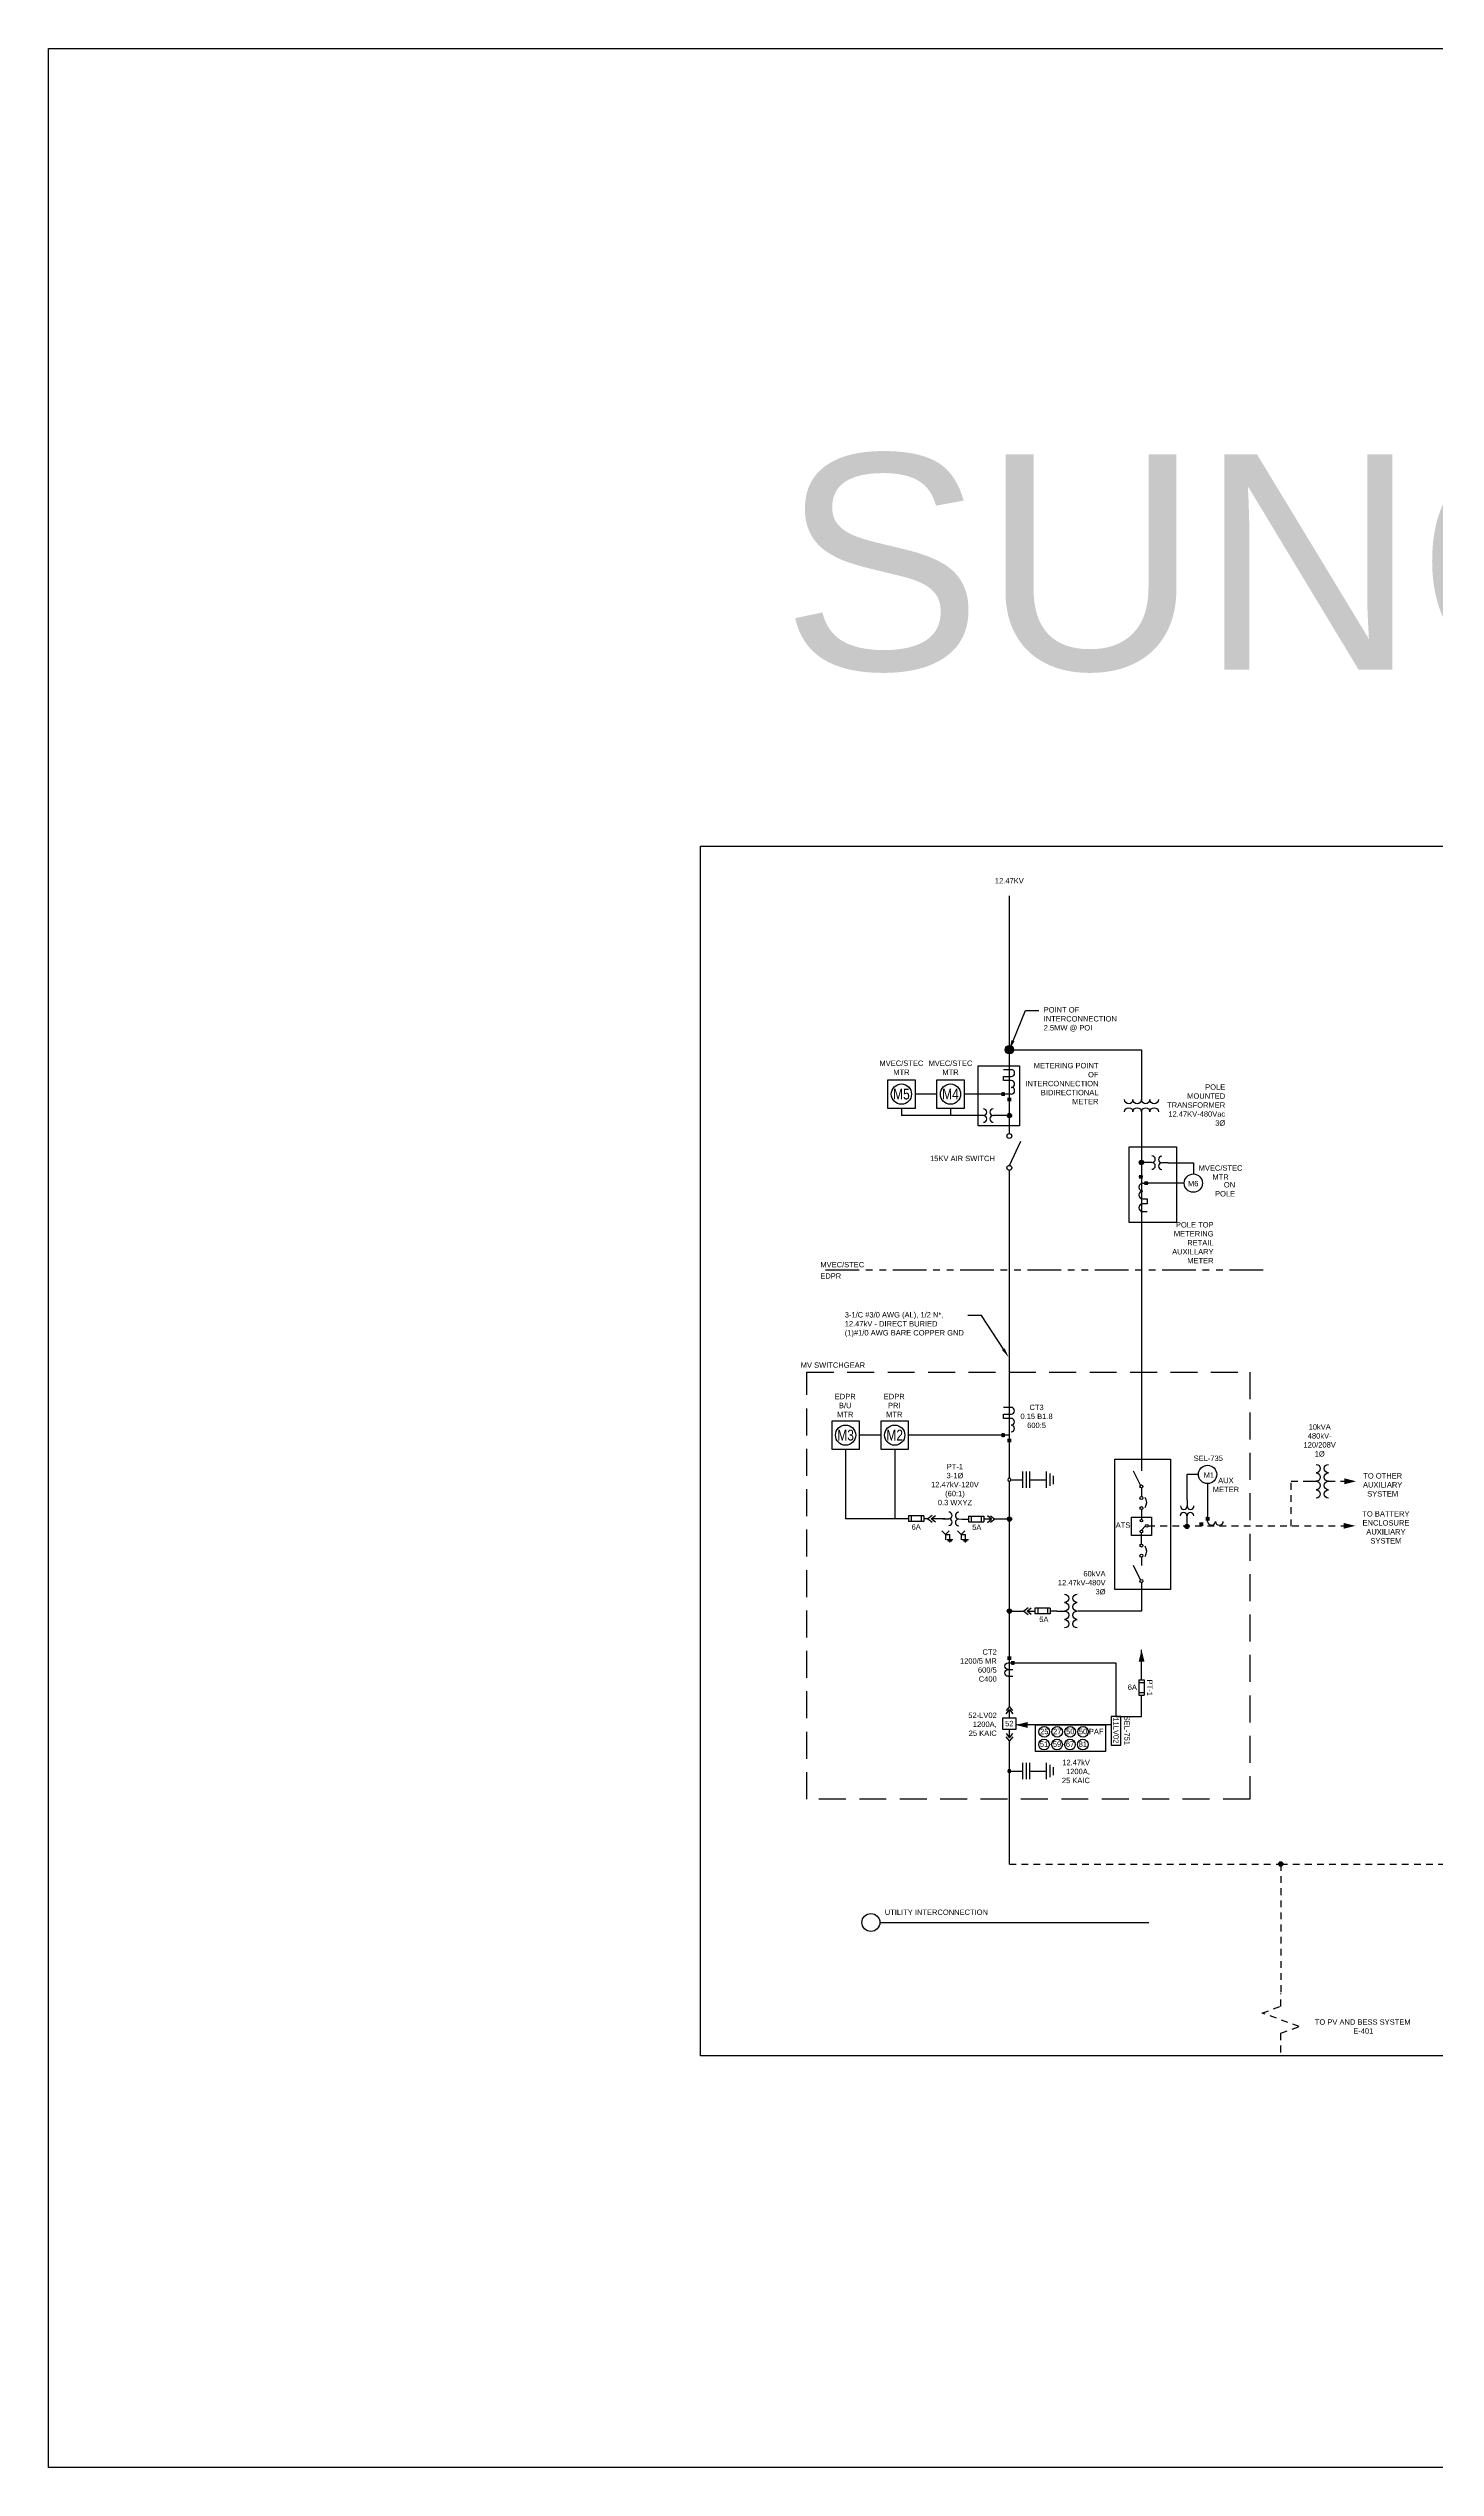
# Model space of a CAD drawing. Extents: x -18 to 267, y -48 to 249.
# Drawn here: x 58.6 to 84.35, y -8.99 to 35.91 of the extents above; entities that cross this region are included whole.
import ezdxf
from ezdxf import colors
from ezdxf.entities.mleader import LeaderData, LeaderLine
from ezdxf.enums import TextEntityAlignment as Align
from ezdxf.math import Vec2, Vec3

# ---------------------------------------------------------------- set-up
doc = ezdxf.new("R2010")
doc.units = 0
doc.header["$MEASUREMENT"] = 0
for name, pattern in [('DASHED', [0.75, 0.5, -0.25]), ('DASHED2', [0.375, 0.25, -0.125]), ('PHANTOM2', [1.25, 0.625, -0.125, 0.125, -0.125, 0.125, -0.125])]:
    doc.linetypes.add(name, pattern=pattern)
doc.layers.add('A-ANNO-NOTE', color=131, linetype='Continuous', lineweight=30)
for name, color, linetype in [('DETL-LTLN', 5, 'Continuous'), ('DETL-MDLN', 4, 'Continuous'), ('DETL-VHVLN', 6, 'Continuous'), ('E-1LIN', 4, 'Continuous'), ('E-1LIN-PRIMARY-HIGH', 249, 'Continuous'), ('E-1LIN-PRIMARY-HIGH-CONTROLES', 241, 'Continuous'), ('E-1LIN-PRIMARY-HIGH-EQPM', 243, 'Continuous'), ('E-1LIN-PRIMARY-LOW', 179, 'Continuous'), ('E-1LIN-PRIMARY-LOW-EQPM', 195, 'Continuous'), ('E-TEXT', 7, 'Continuous'), ('G-ANNO-TEXT', 1, 'Continuous'), ('PV-EQUIP', 161, 'Continuous'), ('SLD-WIRE', 7, 'Continuous')]:
    doc.layers.add(name, color=color, linetype=linetype)
doc.layers.add('G-NPLT', color=67, linetype='Continuous', plot=False)
doc.styles.add('NEI-A', font='arial.ttf')

msp = doc.modelspace()

# ---------------------------------------------------------------- hatches: boundary and pattern name
at = {"layer": 'DETL-MDLN', "transparency": 33554687}
h = msp.add_hatch(color=256, dxfattribs=at)
h.dxf.hatch_style = 1
h.paths.add_polyline_path([(81.472, 2.255, 1), (81.472, 2.173, 1)])
at = {"layer": 'E-1LIN-PRIMARY-HIGH', "linetype": 'Continuous'}
h = msp.add_hatch(color=256, dxfattribs=at)
h.dxf.hatch_style = 1
h.paths.add_polyline_path([(76.515, 17.326, 1), (76.355, 17.326, 1)])
h = msp.add_hatch(color=256, dxfattribs=at)
h.dxf.hatch_style = 1
h.paths.add_polyline_path([(76.475, 16.104, 1), (76.395, 16.104, 1)])
h = msp.add_hatch(color=256, dxfattribs=at)
h.dxf.hatch_style = 1
h.paths.add_polyline_path([(78.927, 15.232, 1), (78.847, 15.232, 1)])
h = msp.add_hatch(color=256, dxfattribs=at)
h.dxf.hatch_style = 1
h.paths.add_polyline_path([(76.475, 8.615, 1), (76.395, 8.615, 1)])
h = msp.add_hatch(color=256, dxfattribs=at)
h.dxf.hatch_style = 1
h.paths.add_polyline_path([(79.772, 8.48, 1), (79.692, 8.48, 1)])
h = msp.add_hatch(color=256, dxfattribs=at)
h.dxf.hatch_style = 1
h.paths.add_polyline_path([(76.475, 6.907, 1), (76.395, 6.907, 1)])

# ---------------------------------------------------------------- linework, layer by layer
at = {"layer": 'A-ANNO-NOTE'}
msp.add_line((74.031, 1.129), (79.026, 1.129), dxfattribs=at)
msp.add_circle((73.864, 1.129), 0.167, dxfattribs=at)
at = {"layer": 'DETL-LTLN'}
msp.add_lwpolyline([(78.886, 8.408), (78.965, 8.49)], dxfattribs=at)
for centre in [(78.886, 8.587), (78.886, 8.384), (78.989, 8.489)]:
    msp.add_circle(centre, 0.0237, dxfattribs=at)
at = {"layer": 'DETL-MDLN', "transparency": 33554687}
for p, q in [((79.082, 15.231), (78.895, 15.231)), ((79.38, 15.226), (79.265, 15.226)), ((75.197, 8.622), (75.312, 8.622)), ((75.495, 8.617), (75.611, 8.616)), ((79.732, 8.675), (79.732, 8.489)), ((79.738, 8.974), (79.738, 8.858))]:
    msp.add_line(p, q, dxfattribs=at)
at = {"layer": 'DETL-MDLN'}
for points in [[(76.622, 17.029), (76.622, 15.913), (75.857, 15.913), (75.857, 17.029)], [(79.538, 15.522), (79.538, 14.12), (78.662, 14.12), (78.662, 15.522)], [(79.424, 9.729), (79.424, 7.311), (78.394, 7.311), (78.395, 9.729)], [(78.502, 4.952), (78.327, 4.952), (78.327, 4.42), (78.502, 4.42)], [(76.316, 4.926), (76.554, 4.926), (76.554, 4.711), (76.316, 4.711)], [(76.918, 4.795), (78.221, 4.795), (78.221, 4.305), (76.918, 4.305)]]:
    msp.add_lwpolyline(points, close=True, dxfattribs=at)
at = {"layer": 'DETL-MDLN', "transparency": 33554687}
for points, format in [([(78.913, 14.847, 1), (78.913, 14.702, 1), (78.913, 14.557)], "xyb"), ([(78.913, 14.465, 1), (78.913, 14.32)], "xyb"), ([(80.116, 8.573, 1), (80.261, 8.573, 1), (80.407, 8.573)], "xyb"), ([(78.889, 5.968, 0.109, 0, 0), (78.889, 6.186, 0, 0, 0)], "xyseb"), ([(76.772, 4.795, 0.109, 0, 0), (76.554, 4.795, 0, 0, 0)], "xyseb")]:
    msp.add_lwpolyline(points, format=format, dxfattribs=at)
for points in [[(78.913, 14.847), (79.019, 14.847)], [(78.913, 14.557), (78.992, 14.557), (78.992, 14.465), (78.913, 14.465)], [(78.913, 14.32), (78.992, 14.32)], [(78.872, 9.243), (78.738, 9.506)], [(80.116, 8.573), (80.116, 8.662)], [(78.871, 7.489), (78.738, 7.752)]]:
    msp.add_lwpolyline(points, dxfattribs=at)
at = {"layer": 'DETL-MDLN'}
for points in [[(79.68, 14.848), (79.019, 14.847)], [(79.38, 15.226), (79.854, 15.226), (79.854, 15.019)], [(79.738, 8.974), (79.738, 9.448), (79.944, 9.448)], [(80.116, 9.273), (80.116, 8.662)], [(78.414, 5.947), (78.414, 4.952), (78.889, 4.952), (78.889, 5.347)], [(78.89, 5.63), (78.889, 6.186)], [(78.327, 4.795), (76.554, 4.795)]]:
    msp.add_lwpolyline(points, dxfattribs=at)
at = {"layer": 'DETL-MDLN', "linetype": 'DASHED'}
msp.add_lwpolyline([(72.677, 11.343), (80.901, 11.343), (80.901, 3.419), (72.677, 3.419)], close=True, dxfattribs=at)
at = {"layer": 'DETL-MDLN', "transparency": 33554687}
for centre, radius in [((79.85, 14.849), 0.17), ((80.114, 9.443), 0.17), ((78.887, 9.219), 0.0287), ((78.887, 9.006), 0.0287), ((78.887, 8.819), 0.0287), ((78.887, 8.124), 0.0287), ((78.887, 7.936), 0.0287), ((78.887, 7.465), 0.0287), ((81.472, 2.214), 0.0407)]:
    msp.add_circle(centre, radius, dxfattribs=at)
at = {"layer": 'DETL-MDLN'}
for centre in [(77.079, 4.431), (77.083, 4.667), (77.319, 4.431), (77.323, 4.667), (77.56, 4.431), (77.564, 4.667), (77.799, 4.431), (77.803, 4.667)]:
    msp.add_circle(centre, 0.0996, dxfattribs=at)
at = {"layer": 'DETL-MDLN', "transparency": 33554687}
for centre, radius, start, end in [((79.082, 15.294), 0.0622, 270, 90), ((79.265, 15.288), 0.0622, 90, 270), ((79.082, 15.169), 0.0622, 270, 90), ((79.265, 15.163), 0.0622, 90, 270), ((78.812, 8.925), 0.172, 327.1187, 32.8813), ((75.312, 8.684), 0.0622, 270, 90), ((75.312, 8.56), 0.0622, 270, 90), ((75.495, 8.679), 0.0622, 90, 270), ((75.495, 8.554), 0.0622, 90, 270), ((79.67, 8.675), 0.0622, 0, 180), ((79.676, 8.858), 0.0622, 180, 0), ((79.795, 8.675), 0.0622, 0, 180), ((79.8, 8.858), 0.0622, 180, 0), ((78.812, 8.017), 0.172, 327.1187, 32.8813)]:
    msp.add_arc(centre, radius, start, end, dxfattribs=at)
at = {"layer": 'DETL-VHVLN', "transparency": 33554687}
for points in [[(82.654, 9.316, 0.109, 0, 0), (82.872, 9.316, 0, 0, 0)], [(82.641, 8.49, 0.109, 0, 0), (82.859, 8.49, 0, 0, 0)]]:
    msp.add_lwpolyline(points, format="xyseb", dxfattribs=at)
at = {"layer": 'E-1LIN', "linetype": 'PHANTOM2'}
msp.add_lwpolyline([(81.147, 13.236), (72.987, 13.236)], dxfattribs=at)
at = {"layer": 'E-1LIN-PRIMARY-HIGH'}
for points in [[(76.435, 15.77), (76.435, 20.181)], [(76.435, 17.326), (78.887, 17.326), (78.887, 16.401)], [(78.887, 16.17), (78.887, 15.231)], [(76.435, 12.193), (76.435, 15.086)], [(78.887, 15.231), (78.887, 9.509)], [(76.435, 10.241), (76.435, 12.193)], [(76.435, 9.376), (76.435, 10.248)], [(76.435, 5.14), (76.435, 9.317)], [(78.887, 9.19), (78.887, 9.035)], [(78.887, 8.79), (78.887, 8.612)], [(78.887, 8.152), (78.886, 8.361)], [(78.888, 7.908), (78.887, 7.753)], [(76.435, 4.926), (76.435, 5.081)], [(76.435, 4.557), (76.435, 4.711)], [(76.435, 2.214), (76.435, 4.498)]]:
    msp.add_lwpolyline(points, dxfattribs=at)
at = {"layer": 'E-1LIN-PRIMARY-HIGH', "linetype": 'Continuous'}
for centre, radius in [((76.435, 17.326), 0.08), ((76.435, 16.104), 0.04), ((78.887, 15.232), 0.04), ((76.435, 8.615), 0.04), ((79.732, 8.48), 0.04), ((76.435, 6.907), 0.04)]:
    msp.add_circle(centre, radius, dxfattribs=at)
at = {"layer": 'E-1LIN-PRIMARY-HIGH-CONTROLES'}
for p, q in [((76.415, 5.822), (76.498, 5.822)), ((76.415, 5.698), (76.499, 5.698))]:
    msp.add_line(p, q, dxfattribs=at)
for points in [[(74.173, 16.243), (74.69, 16.243), (74.69, 16.761), (74.173, 16.761)], [(75.084, 16.243), (75.6, 16.243), (75.6, 16.761), (75.084, 16.761)], [(73.137, 9.914), (73.653, 9.914), (73.653, 10.432), (73.137, 10.432)], [(74.047, 9.914), (74.564, 9.914), (74.564, 10.432), (74.047, 10.432)]]:
    msp.add_lwpolyline(points, close=True, dxfattribs=at)
for points in [[(76.471, 16.955), (76.327, 16.955)], [(76.471, 16.751), (76.327, 16.751), (76.327, 16.83), (76.471, 16.83)], [(74.431, 16.243), (74.431, 16.103)], [(75.084, 16.502), (74.69, 16.502)], [(75.342, 16.243), (75.342, 16.103)], [(76.471, 16.502), (75.6, 16.502)], [(76.318, 16.467), (76.318, 16.537)], [(76.435, 16.368), (76.435, 16.438)], [(75.6, 16.103), (74.431, 16.103)], [(75.952, 16.103), (75.6, 16.103)], [(76.139, 16.104), (76.135, 16.104)], [(76.435, 16.104), (76.139, 16.104)], [(78.91, 14.965), (78.84, 14.965)], [(79.009, 14.847), (78.94, 14.847)], [(76.468, 10.688), (76.324, 10.688)], [(76.468, 10.484), (76.324, 10.484), (76.324, 10.563), (76.468, 10.563)], [(73.395, 9.914), (73.395, 8.622)], [(74.047, 10.173), (73.653, 10.173)], [(74.306, 9.914), (74.306, 8.622)], [(76.435, 10.173), (74.564, 10.173)], [(76.318, 10.138), (76.318, 10.208)], [(76.435, 10.039), (76.435, 10.108)], [(74.564, 8.622), (73.395, 8.622)], [(74.924, 8.622), (74.847, 8.622)], [(75.241, 8.622), (74.983, 8.622)], [(75.553, 8.616), (75.676, 8.616)], [(76.106, 8.616), (75.959, 8.616)], [(76.435, 8.615), (76.165, 8.615)], [(79.999, 8.553), (79.999, 8.484)], [(80.116, 8.653), (80.116, 8.583)], [(78.887, 7.436), (78.887, 6.909)], [(76.435, 6.907), (76.705, 6.907)], [(76.763, 6.908), (76.911, 6.908)], [(77.317, 6.909), (77.194, 6.909)], [(78.887, 6.909), (77.704, 6.909)], [(76.415, 5.947), (78.414, 5.947)], [(76.435, 6.001), (76.435, 6.07)], [(76.498, 5.98), (76.498, 5.911)]]:
    msp.add_lwpolyline(points, dxfattribs=at)
for points in [[(76.471, 16.83, 1), (76.471, 16.955)], [(76.471, 16.502, 1), (76.471, 16.627, 1), (76.471, 16.751)], [(76.468, 10.563, 1), (76.468, 10.688)], [(76.468, 10.235, 1), (76.468, 10.36, 1), (76.468, 10.484)], [(76.415, 5.698, -1), (76.415, 5.822, -1), (76.415, 5.947)]]:
    msp.add_lwpolyline(points, format="xyb", dxfattribs=at)
at = {"layer": 'E-1LIN-PRIMARY-HIGH-CONTROLES', "const_width": 0.0698}
for points in [[(76.318, 16.467), (76.318, 16.537)], [(76.435, 16.368), (76.435, 16.438)], [(78.91, 14.965), (78.84, 14.965)], [(79.009, 14.847), (78.94, 14.847)], [(76.318, 10.138), (76.318, 10.208)], [(76.435, 10.039), (76.435, 10.108)], [(79.999, 8.553), (79.999, 8.484)], [(80.116, 8.653), (80.116, 8.583)], [(76.435, 6.001), (76.435, 6.07)], [(76.498, 5.98), (76.498, 5.911)]]:
    msp.add_lwpolyline(points, dxfattribs=at)
at = {"layer": 'E-1LIN-PRIMARY-HIGH-CONTROLES'}
for centre, start, end in [((75.952, 16.165), 270, 90), ((76.135, 16.165), 90, 270), ((75.952, 16.041), 270, 90), ((76.135, 16.041), 90, 270)]:
    msp.add_arc(centre, 0.0622, start, end, dxfattribs=at)
at = {"layer": 'E-1LIN-PRIMARY-HIGH-EQPM'}
msp.add_line((76.435, 15.178), (76.646, 15.631), dxfattribs=at)
for centre in [(76.435, 15.724), (76.435, 15.132)]:
    msp.add_circle(centre, 0.0459, dxfattribs=at)
at = {"layer": 'E-1LIN-PRIMARY-LOW', "linetype": 'DASHED2', "ltscale": 0.5}
for q in [(81.472, -0.191), (85.754, 2.214)]:
    msp.add_line((81.472, 2.214), q, dxfattribs=at)
for points in [[(81.664, 8.485), (81.664, 9.316), (81.985, 9.316)], [(82.36, 9.316), (82.654, 9.316)], [(79.012, 8.489), (79.661, 8.489), (82.641, 8.49)], [(76.435, 2.214), (76.435, 2.214), (81.472, 2.214)], [(81.472, -1.281), (81.472, -0.927), (81.815, -0.802), (81.128, -0.552), (81.472, -0.427), (81.472, -0.191)]]:
    msp.add_lwpolyline(points, dxfattribs=at)
at = {"layer": 'E-1LIN-PRIMARY-LOW-EQPM'}
for p, q in [((74.847, 8.673), (74.564, 8.673)), ((74.564, 8.673), (74.564, 8.571)), ((74.847, 8.571), (74.564, 8.571)), ((74.614, 8.673), (74.614, 8.571)), ((74.797, 8.673), (74.797, 8.571)), ((74.847, 8.673), (74.847, 8.571)), ((75.676, 8.667), (75.959, 8.667)), ((75.676, 8.667), (75.676, 8.565)), ((75.676, 8.565), (75.959, 8.565)), ((75.726, 8.667), (75.725, 8.565)), ((75.909, 8.667), (75.909, 8.565)), ((75.959, 8.667), (75.959, 8.565)), ((77.194, 6.96), (76.911, 6.96)), ((76.911, 6.96), (76.911, 6.858)), ((77.194, 6.858), (76.911, 6.858)), ((76.961, 6.96), (76.961, 6.858)), ((77.144, 6.96), (77.144, 6.858)), ((77.194, 6.96), (77.194, 6.858)), ((78.837, 5.63), (78.939, 5.631)), ((78.837, 5.63), (78.837, 5.347)), ((78.837, 5.58), (78.939, 5.581)), ((78.837, 5.398), (78.939, 5.397)), ((78.939, 5.631), (78.939, 5.347)), ((78.837, 5.347), (78.939, 5.347))]:
    msp.add_line(p, q, dxfattribs=at)
for points in [[(79.201, 16.401, -1), (79.044, 16.401, -1), (78.887, 16.401, -1), (78.73, 16.401, -1), (78.573, 16.401)], [(78.573, 16.17, -1), (78.73, 16.17, -1), (78.887, 16.17, -1), (79.044, 16.17, -1), (79.201, 16.17)], [(82.129, 9.63, -1), (82.129, 9.473, -1), (82.129, 9.316, -1), (82.129, 9.159, -1), (82.129, 9.002)], [(82.36, 9.002, -1), (82.36, 9.159, -1), (82.36, 9.316, -1), (82.36, 9.473, -1), (82.36, 9.63)], [(77.46, 7.223, -1), (77.46, 7.066, -1), (77.46, 6.909, -1), (77.46, 6.752, -1), (77.46, 6.595)], [(77.691, 6.595, -1), (77.691, 6.752, -1), (77.691, 6.909, -1), (77.691, 7.066, -1), (77.691, 7.223)]]:
    msp.add_lwpolyline(points, format="xyb", dxfattribs=at)
for points in [[(78.887, 16.544), (78.887, 16.401)], [(81.985, 9.316), (82.129, 9.316)], [(77.317, 6.909), (77.46, 6.909)]]:
    msp.add_lwpolyline(points, dxfattribs=at)
at = {"layer": 'E-TEXT'}
msp.add_lwpolyline([(58.596, 35.907), (151.836, 35.907), (151.836, -8.987), (58.596, -8.987)], close=True, dxfattribs=at)
at = {"layer": 'E-TEXT', "flags": 128}
for points in [[(75.183, 8.397), (75.251, 8.329)], [(75.251, 8.329), (75.319, 8.397)], [(75.251, 8.329), (75.251, 8.233)], [(75.251, 8.329), (75.33, 8.329)], [(75.387, 8.232), (75.273, 8.232)], [(75.365, 8.208), (75.294, 8.208)], [(75.337, 8.185), (75.323, 8.185)], [(75.33, 8.232), (75.33, 8.329)], [(75.472, 8.397), (75.54, 8.329)], [(75.54, 8.329), (75.608, 8.397)], [(75.54, 8.329), (75.54, 8.233)], [(75.54, 8.329), (75.618, 8.329)], [(75.675, 8.232), (75.561, 8.232)], [(75.654, 8.208), (75.583, 8.208)], [(75.625, 8.185), (75.611, 8.185)], [(75.618, 8.232), (75.618, 8.329)]]:
    msp.add_lwpolyline(points, dxfattribs=at)
at = {"layer": 'G-ANNO-TEXT', "linetype": 'Continuous'}
for centre in [(74.431, 16.502), (75.342, 16.502), (73.395, 10.173), (74.306, 10.173)]:
    msp.add_circle(centre, 0.188, dxfattribs=at)
at = {"layer": 'G-NPLT'}
msp.add_lwpolyline([(70.7, 21.104), (102.323, 21.104), (102.323, -1.348), (70.7, -1.348)], close=True, dxfattribs=at)
at = {"layer": 'PV-EQUIP'}
msp.add_lwpolyline([(79.071, 8.31), (78.701, 8.31), (78.701, 8.652), (79.071, 8.652)], close=True, dxfattribs=at)
at = {"layer": 'SLD-WIRE', "transparency": 33554687}
for p, q in [((76.685, 9.194), (76.685, 9.499)), ((76.753, 9.194), (76.753, 9.499)), ((76.814, 9.194), (76.814, 9.499)), ((77.123, 9.194), (77.123, 9.499)), ((77.191, 9.232), (77.191, 9.461)), ((76.814, 9.346), (77.123, 9.346)), ((77.252, 9.266), (77.252, 9.42)), ((76.685, 3.787), (76.685, 4.093)), ((76.753, 3.787), (76.753, 4.093)), ((76.814, 3.787), (76.814, 4.093)), ((77.123, 3.787), (77.123, 4.093)), ((77.191, 3.826), (77.191, 4.054)), ((76.814, 3.94), (77.123, 3.94)), ((77.252, 3.86), (77.252, 4.014))]:
    msp.add_line(p, q, dxfattribs=at)
for points in [[(76.405, 9.346, 1), (76.464, 9.346, 1)], [(76.405, 3.94, 1), (76.464, 3.94, 1)]]:
    msp.add_lwpolyline(points, format="xyb", close=True, dxfattribs=at)
for points in [[(76.464, 9.346), (76.685, 9.346)], [(75.002, 8.684), (74.924, 8.622), (75.002, 8.56)], [(75.061, 8.56), (74.983, 8.622), (75.061, 8.684)], [(75.233, 8.622), (74.983, 8.622)], [(76.028, 8.554), (76.106, 8.616), (76.028, 8.678)], [(76.087, 8.678), (76.165, 8.616), (76.087, 8.554)], [(76.783, 6.97), (76.705, 6.908), (76.783, 6.846)], [(76.842, 6.846), (76.763, 6.908), (76.842, 6.97)], [(76.497, 5.061), (76.435, 5.14), (76.373, 5.061)], [(76.373, 5.002), (76.435, 5.081), (76.497, 5.002)], [(76.373, 4.635), (76.435, 4.557), (76.497, 4.635)], [(76.497, 4.576), (76.435, 4.498), (76.373, 4.576)], [(76.464, 3.94), (76.685, 3.94)]]:
    msp.add_lwpolyline(points, dxfattribs=at)

# ---------------------------------------------------------------- texts
at = {"layer": 'G-ANNO-TEXT', "style": 'NEI-A', "width": 0.8}
for s, p in [('M5', (74.431, 16.502)), ('M4', (75.342, 16.502)), ('M3', (73.395, 10.173)), ('M2', (74.306, 10.173))]:
    msp.add_text(s, height=0.2, dxfattribs=at).set_placement(p, align=Align.MIDDLE_CENTER)
at = {"layer": 'G-ANNO-TEXT', "style": 'NEI-A'}
for s, width, gutter_width, insert, char_height, attachment_point in [('SUNGROW', 19.61486, 19.388, (72.206, 28.375), 4, 1), ('{\\H1.00023x;12.47KV}', 0.50059, 0.469, (76.435, 20.461), 0.1, 5), ('{\\H1.00023x;MVEC/STEC MTR}', 0.71405, 0.469, (74.431, 16.991), 0.1, 5), ('{\\H1.00023x;MVEC/STEC MTR}', 0.71405, 0.469, (75.342, 16.991), 0.1, 5), ('M6', 0.19414, 0.469, (79.848, 14.841), 0.1, 5), ('{\\H1.00023x;MVEC/STEC MTR}', 0.71405, 0.469, (80.356, 15.047), 0.1, 5), ('{\\H1.00023x;EDPR\\PB/U\\PMTR}', 0.71405, 0.469, (73.388, 10.723), 0.1, 5), ('{\\H1.00023x;EDPR\\PPRI\\PMTR}', 0.71405, 0.469, (74.298, 10.723), 0.1, 5), ('{\\H1.00023x;CT3\\P0.15 B1.8\\P600:5}', 0.71405, 0.469, (76.94, 10.521), 0.1, 5), ('{\\H1.00023x;10kVA\\P480kV- 120/208V\\P1Ø}', 0.99448, 0.469, (82.196, 10.074), 0.1, 5), ('{\\H1.00023x;PT-1\\P3-1Ø\\P12.47kV-120V\\P(60:1)\\P0.3 WXYZ}', 0.71405, 0.469, (75.425, 9.255), 0.1, 5), ('{\\H1.00023x;SEL-735}', 0.71405, 0.469, (80.127, 9.743), 0.1, 5), ('{\\H1.00023x;TO OTHER AUXILIARY SYSTEM}', 0.99448, 0.469, (83.365, 9.25), 0.1, 5), ('{\\H1.00023x;AUX\\PMETER}', 0.22615, 0.469, (80.455, 9.248), 0.1, 5), ('{\\H1.00023x;ATS}', 0.22615, 0.469, (78.545, 8.503), 0.1, 5), ('{\\H1.00023x;TO BATTERY ENCLOSURE AUXILIARY SYSTEM}', 0.99448, 0.469, (83.426, 8.461), 0.1, 5), ('6A', 0.15109, 0.312, (74.705, 8.468), 0.1, 5), ('5A', 0.15109, 0.312, (75.83, 8.462), 0.1, 5), ('5A', 0.15109, 0.312, (77.076, 6.754), 0.1, 5), ('6A', 0.15109, 0.312, (78.718, 5.494), 0.1, 5), ('52', 0.15109, 0.312, (76.434, 4.82), 0.1, 5), ('25', 0.15109, 0.312, (77.084, 4.673), 0.1, 5), ('27', 0.15109, 0.312, (77.324, 4.673), 0.1, 5), ('50', 0.15109, 0.312, (77.565, 4.673), 0.1, 5), ('50', 0.15109, 0.312, (77.804, 4.673), 0.1, 5), ('PAF', 0.15109, 0.312, (78.047, 4.673), 0.1, 5), ('51', 0.15109, 0.312, (77.08, 4.437), 0.1, 5), ('59', 0.15109, 0.312, (77.32, 4.437), 0.1, 5), ('67', 0.15109, 0.312, (77.561, 4.437), 0.1, 5), ('81', 0.15109, 0.312, (77.8, 4.437), 0.1, 5)]:
    msp.add_mtext_dynamic_manual_height_columns(s, width=width, gutter_width=gutter_width, heights=[0], dxfattribs=dict(at, insert=insert, char_height=char_height, attachment_point=attachment_point))
at = {"layer": 'G-ANNO-TEXT', "char_height": 0.1, "style": 'NEI-A'}
for s, insert, width, attachment_point in [('METERING POINT OF INTERCONNECTION BIDIRECTIONAL METER', (78.09, 16.697), 1.39699, 6), ('POLE MOUNTED TRANSFORMER \\P12.47KV-480Vac\\P3Ø', (80.442, 16.297), 1.10618, 6), ('15KV AIR SWITCH', (76.166, 15.307), 1.15943, 6), ('ON POLE', (80.626, 14.735), 0.56776, 6), ('POLE TOP METERING RETAIL AUXILLARY METER', (80.226, 13.743), 1.25188, 6), ('EDPR ', (73.313, 13.126), 0.31359, 6), ('MVEC/STEC', (73.741, 13.336), 0.74276, 6), ('MV SWITCHGEAR', (73.757, 11.472), 1.45638, 6), ('60kVA\\P12.47kV-480V\\P3Ø', (78.221, 7.433), 1.10618, 6), ('\\A1;CT2\\P1200/5 MR\\P600/5\\PC400', (76.201, 5.898), 0.74609, 6), ('52-LV02\\P1200A, 25 KAIC', (76.201, 4.807), 0.52193, 6), ('12.47kV\\P1200A, 25 KAIC', (77.93, 3.931), 0.52193, 6), ('\\pi0.29053;TO PV AND BESS SYSTEM\\P\\pi1.00441;E-401', (81.815, -0.802), 2.3449, 4)]:
    msp.add_mtext(s, dxfattribs=dict(at, insert=insert, width=width, attachment_point=attachment_point))
at = {"layer": 'G-ANNO-TEXT', "transparency": 33554687, "insert": (80.042, 9.482), "char_height": 0.1, "attachment_point": 1, "style": 'NEI-A'}
msp.add_mtext_dynamic_manual_height_columns('M1', width=0.19414, gutter_width=0.469, heights=[0], dxfattribs=at)
at = {"layer": 'G-ANNO-TEXT', "char_height": 0.1, "attachment_point": 5, "rotation": 270, "style": 'NEI-A'}
for s, insert in [('PT-1', (79.042, 5.486)), ('SEL-751', (78.619, 4.694)), ('11LV02', (78.414, 4.694))]:
    msp.add_mtext_dynamic_manual_height_columns(s, width=0.15109, gutter_width=0.312, heights=[0], dxfattribs=dict(at, insert=insert))
at = {"layer": 'G-ANNO-TEXT', "lineweight": 9, "insert": (74.122, 1.369), "char_height": 0.1, "width": 5.10467, "attachment_point": 1, "line_spacing_factor": 0.968724, "style": 'NEI-A'}
msp.add_mtext('{\\fArial|b0|i0|c0|p34;UTILITY INTERCONNECTION}', dxfattribs=at)

# ---------------------------------------------------------------- leaders
at = {"layer": 'G-ANNO-TEXT'}
ml = msp.add_multileader_mtext('Standard', dxfattribs=at)
ml.set_content('POINT OF INTERCONNECTION 2.5MW @ POI', color=256, style='NEI-A')
ml.set_leader_properties()
ml.build(insert=Vec2(0, 0))
ml.multileader.update_dxf_attribs({"dogleg_length": 0.25, "arrow_head_size": 0.18})
ctx = ml.context
ctx.base_point, ctx.char_height, ctx.arrow_head_size, ctx.landing_gap_size, ctx.plane_origin = Vec3(76.982, 18.051), 0.1, 0.18, 0.09, Vec3(76.435, 18.117)
notes = []
notes.append((ctx, [(1, (1, 1, 0), (76.732, 18.051), (1, 0), 0.25, [(0, [(76.435, 17.326)], 0, [])])]))
ctx.mtext.insert, ctx.mtext.width, ctx.mtext.flow_direction = Vec3(77.072, 18.116), 1.18347, 5
ml = msp.add_multileader_mtext('Standard', dxfattribs=at)
ml.set_content('\\A1;{\\C256;3-1/C #3/0 AWG (AL), 1/2 N*,\\P12.47kV - DIRECT BURIED\\P(1)#1/0 AWG BARE COPPER GND}', color=7, style='NEI-A')
ml.set_leader_properties()
ml.build(insert=Vec2(0, 0))
ml.multileader.update_dxf_attribs({"dogleg_length": 0.25, "arrow_head_size": 0.18})
ctx = ml.context
ctx.base_point, ctx.char_height, ctx.arrow_head_size, ctx.landing_gap_size, ctx.plane_origin = Vec3(73.289, 12.391), 0.1, 0.18, 0.09, Vec3(75.2, 11.367)
notes.append((ctx, [(1, (1, 1, 0), (75.916, 12.391), (-1, 0), 0.25, [(0, [(76.422, 11.619)], 0, [])])]))
ctx.mtext.insert, ctx.mtext.width, ctx.mtext.flow_direction = Vec3(73.379, 12.456), 2.93537, 5
for ctx, leaders in notes:
    for number, flags, end, landing, length, lines in leaders:
        leader = LeaderData()
        leader.index, (leader.has_last_leader_line, leader.has_dogleg_vector, leader.attachment_direction) = number, flags
        leader.last_leader_point, leader.dogleg_vector, leader.dogleg_length = Vec3(end), Vec3(landing), length
        for number, points, colour, breaks in lines:
            line = LeaderLine()
            line.index, line.vertices, line.color, line.breaks = number, Vec3.list(points), colors.encode_raw_color(colour), breaks
            leader.lines.append(line)
        ctx.leaders.append(leader)

doc.saveas('drawing.dxf')
